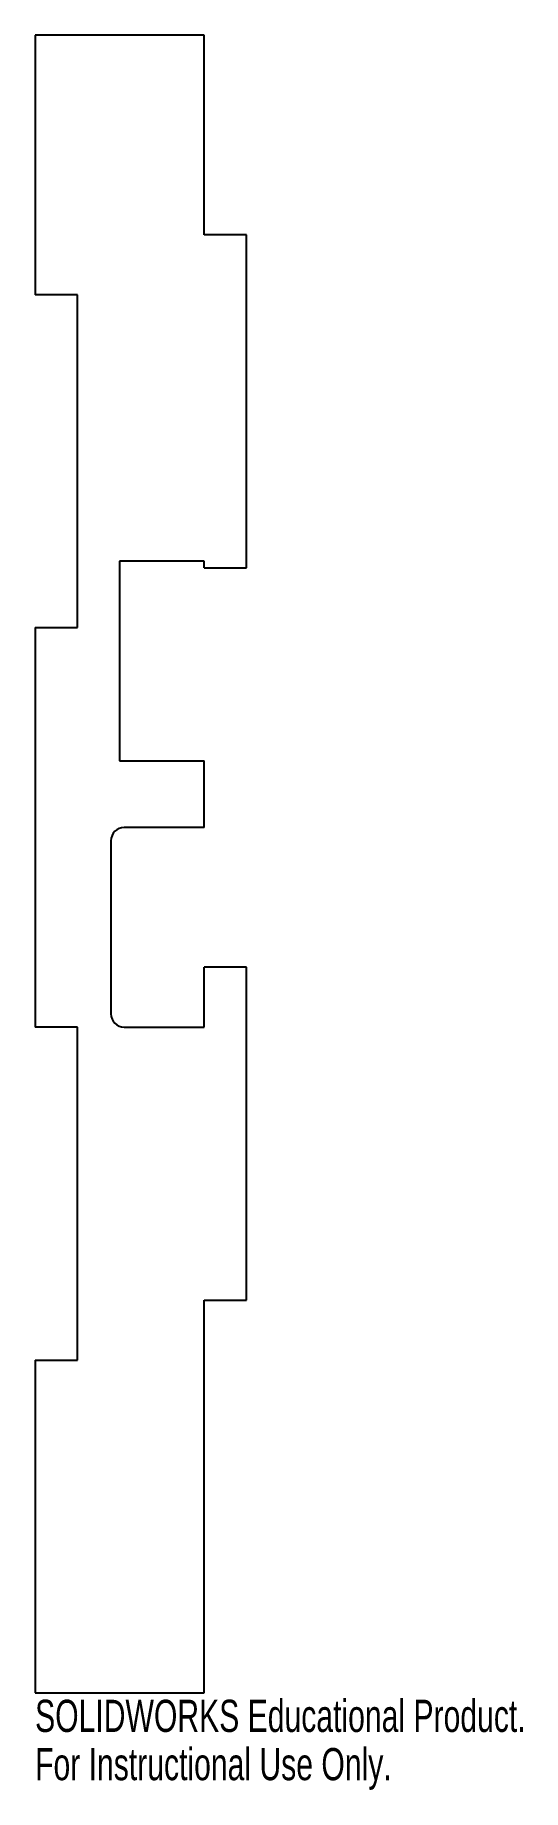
# Model space of a CAD drawing. Header units: millimetres. Extents: x 0 to 73, y -15 to 249.
import ezdxf

# ---------------------------------------------------------------- set-up
doc = ezdxf.new("R2010")
doc.units = ezdxf.units.MM
doc.styles.add('SLDTEXTSTYLE0', font='TXT', dxfattribs={"width": 0.7})

msp = doc.modelspace()

# ---------------------------------------------------------------- linework, layer by layer
at = {"color": 7, "linetype": 'Continuous', "lineweight": 25}
for p, q in [((25.4, 249), (0, 249)), ((0, 249), (0, 210)), ((25.4, 219), (25.4, 249)), ((31.75, 219), (25.4, 219)), ((31.75, 169), (31.75, 219)), ((6.35, 210), (0, 210)), ((6.35, 160), (6.35, 210)), ((12.7, 170), (12.7, 140)), ((25.4, 170), (12.7, 170)), ((25.4, 169), (25.4, 170)), ((25.4, 169), (31.75, 169)), ((0, 160), (0, 100)), ((0, 160), (6.35, 160)), ((12.7, 140), (25.4, 140)), ((25.4, 130), (25.4, 140)), ((25.4, 130), (13.4, 130)), ((11.4, 128), (11.4, 102)), ((31.75, 109), (25.4, 109)), ((25.4, 100), (25.4, 109)), ((31.75, 59), (31.75, 109)), ((6.35, 100), (0, 100)), ((6.35, 50), (6.35, 100)), ((13.4, 100), (25.4, 100)), ((25.4, 0), (25.4, 59)), ((25.4, 59), (31.75, 59)), ((0, 50), (6.35, 50)), ((0, 50), (0, 0)), ((0, 0), (25.4, 0))]:
    msp.add_line(p, q, dxfattribs=at)
for centre, start, end in [((13.4, 128), 90, 180), ((13.4, 102), 180, 270)]:
    msp.add_arc(centre, 2, start, end, dxfattribs=at)

# ---------------------------------------------------------------- texts
at = {"color": 7, "linetype": 'Continuous', "char_height": 4.8336, "attachment_point": 1, "style": 'SLDTEXTSTYLE0'}
for s, insert in [('SOLIDWORKS Educational Product.', (0, -1.02)), ('For Instructional Use Only.', (0, -8.27))]:
    msp.add_mtext(s, dxfattribs=dict(at, insert=insert))

doc.saveas('drawing.dxf')
